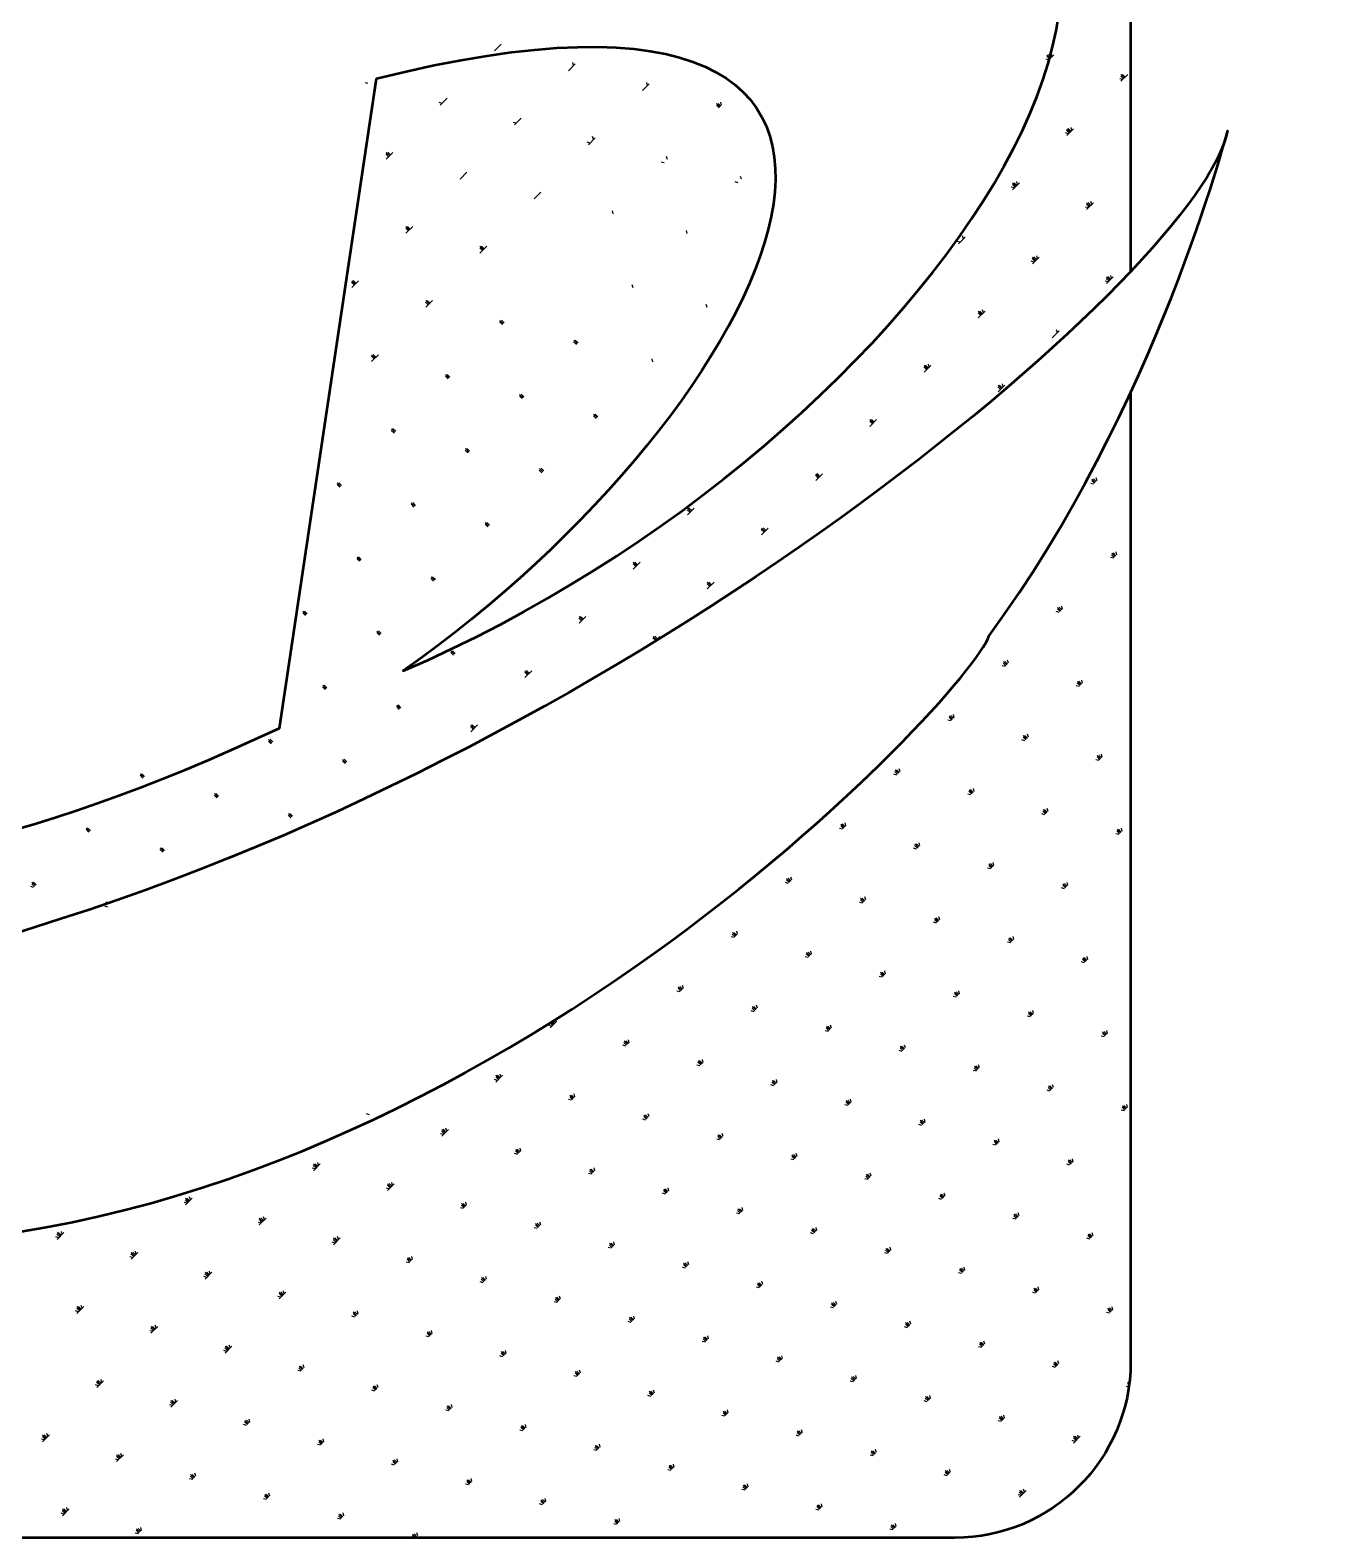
# Model space of a CAD drawing. Extents: x 54907 to 703237, y -798661 to -546661.
# Drawn here: x 483632 to 485242, y -614597 to -612738 of the extents above; entities that cross this region are included whole.
import ezdxf

# ---------------------------------------------------------------- set-up
doc = ezdxf.new("R2010")
doc.units = 0
doc.header["$LTSCALE"] = 1000
doc.header["$MEASUREMENT"] = 0
doc.layers.add('PUB_TITLE', color=4, linetype='Continuous')

msp = doc.modelspace()

# ---------------------------------------------------------------- linework, layer by layer
at = {"layer": 'PUB_TITLE', "color": 4}
for p, q in [((484204.3, -612763.8), (484212.7, -612755.5)), ((484295.6, -612788.3), (484304, -612779.9)), ((484301.9, -612782), (484300.9, -612778.4)), ((484887.7, -612774.8), (484884.1, -612773.9)), ((484888.8, -612773.8), (484885.4, -612770.5)), ((484889.8, -612772.8), (484885.6, -612768.6)), ((484890.9, -612771.7), (484887.5, -612768.4)), ((484888.7, -612773.9), (484894, -612768.6)), ((484891.9, -612770.7), (484890.9, -612767)), ((484048.3, -612804.1), (484044.7, -612803.1)), ((484393.1, -612806.5), (484392.2, -612802.8)), ((484979, -612799.3), (484975.4, -612798.3)), ((484980.1, -612798.3), (484976.7, -612794.9)), ((484981.1, -612797.2), (484976.9, -612793)), ((484976.9, -612801.4), (484985.3, -612793)), ((484982.1, -612796.2), (484978.8, -612792.8)), ((484386.9, -612812.7), (484395.2, -612804.4)), ((484139.6, -612828.6), (484135.9, -612827.6)), ((484137.5, -612830.6), (484145.9, -612822.3)), ((484481.3, -612834.1), (484478, -612830.7)), ((484482.3, -612833), (484478.2, -612828.8)), ((484483.4, -612832), (484480, -612828.6)), ((484484.4, -612830.9), (484483.4, -612827.3)), ((484230.9, -612853), (484227.2, -612852)), ((484228.8, -612855.1), (484237.1, -612846.7)), ((484916.4, -612861.9), (484915.4, -612858.3)), ((484322.1, -612877.5), (484318.5, -612876.5)), ((484320.1, -612879.6), (484328.4, -612871.2)), ((484326.3, -612873.3), (484325.3, -612869.6)), ((484912.2, -612866.1), (484908.5, -612865.1)), ((484913.2, -612865.1), (484909.9, -612861.7)), ((484914.3, -612864), (484910.1, -612859.9)), ((484910.1, -612868.2), (484918.5, -612859.9)), ((484915.3, -612863), (484912, -612859.6)), ((484073.8, -612894.3), (484070.5, -612891)), ((484074.9, -612893.3), (484070.7, -612889.1)), ((484070.7, -612897.5), (484079, -612889.1)), ((484075.9, -612892.2), (484072.6, -612888.9)), ((484417.6, -612897.8), (484416.6, -612894.1)), ((484162, -612921.9), (484170.3, -612913.6)), ((484413.4, -612901.9), (484409.8, -612901)), ((484504.7, -612926.4), (484501.1, -612925.4)), ((484508.9, -612922.2), (484507.9, -612918.6)), ((484845.4, -612932.9), (484841.7, -612932)), ((484846.4, -612931.9), (484843.1, -612928.6)), ((484847.5, -612930.9), (484843.3, -612926.7)), ((484843.3, -612935), (484851.6, -612926.7)), ((484848.5, -612929.8), (484845.2, -612926.5)), ((484849.5, -612928.8), (484848.6, -612925.1)), ((484253.2, -612946.4), (484261.6, -612938)), ((484938.7, -612955.3), (484934.6, -612951.1)), ((484934.6, -612959.5), (484942.9, -612951.1)), ((484939.8, -612954.3), (484936.4, -612950.9)), ((484940.8, -612953.2), (484939.8, -612949.6)), ((484350.8, -612964.6), (484349.8, -612960.9)), ((484936.7, -612957.4), (484933, -612956.4)), ((484937.7, -612956.4), (484934.4, -612953)), ((484098.3, -612985.6), (484094.9, -612982.3)), ((484099.3, -612984.6), (484095.1, -612980.4)), ((484095.1, -612988.7), (484103.5, -612980.4)), ((484100.4, -612983.5), (484097, -612980.2)), ((484442.1, -612989), (484441.1, -612985.4)), ((484189.6, -613010.1), (484186.2, -613006.7)), ((484190.6, -613009), (484186.4, -613004.8)), ((484186.4, -613013.2), (484194.8, -613004.8)), ((484191.6, -613008), (484188.3, -613004.6)), ((484778.5, -612999.8), (484774.9, -612998.8)), ((484776.5, -613001.9), (484784.8, -612993.5)), ((484782.7, -612995.6), (484781.7, -612991.9)), ((484869.8, -613024.2), (484866.2, -613023.2)), ((484870.9, -613023.2), (484867.5, -613019.8)), ((484871.9, -613022.1), (484867.7, -613018)), ((484867.7, -613026.3), (484876.1, -613018)), ((484873, -613021.1), (484869.6, -613017.7)), ((484874, -613020), (484873, -613016.4)), ((484962.2, -613047.6), (484958.8, -613044.3)), ((484963.2, -613046.6), (484959, -613042.4)), ((484959, -613050.8), (484967.4, -613042.4)), ((484964.2, -613045.5), (484960.9, -613042.2)), ((484965.3, -613044.5), (484964.3, -613040.9)), ((484031.4, -613052.4), (484028.1, -613049.1)), ((484032.5, -613051.4), (484028.3, -613047.2)), ((484028.3, -613055.6), (484036.7, -613047.2)), ((484033.5, -613050.3), (484030.2, -613047)), ((484375.2, -613055.9), (484374.3, -613052.2)), ((484961.1, -613048.7), (484957.5, -613047.7)), ((484122.7, -613076.9), (484119.4, -613073.6)), ((484123.8, -613075.8), (484119.6, -613071.7)), ((484119.6, -613080), (484127.9, -613071.7)), ((484124.8, -613074.8), (484121.5, -613071.5)), ((484466.5, -613080.3), (484465.5, -613076.7)), ((484214, -613101.3), (484210.7, -613098)), ((484215.1, -613100.3), (484210.9, -613096.1)), ((484216.1, -613099.3), (484212.8, -613095.9)), ((484804.1, -613090), (484800.7, -613086.7)), ((484805.1, -613089), (484800.9, -613084.8)), ((484800.9, -613093.1), (484809.3, -613084.8)), ((484806.1, -613087.9), (484802.8, -613084.6)), ((484807.2, -613086.9), (484806.2, -613083.2)), ((484892.2, -613117.6), (484900.6, -613109.2)), ((484898.5, -613111.3), (484897.5, -613107.7)), ((484305.3, -613125.8), (484301.9, -613122.5)), ((484306.3, -613124.8), (484302.2, -613120.6)), ((484307.4, -613123.7), (484304, -613120.4)), ((484055.9, -613143.7), (484052.6, -613140.4)), ((484057, -613142.7), (484052.8, -613138.5)), ((484052.8, -613146.8), (484061.1, -613138.5)), ((484058, -613141.6), (484054.7, -613138.3)), ((484399.7, -613147.1), (484398.7, -613143.5)), ((484737.2, -613156.8), (484733.9, -613153.5)), ((484738.3, -613155.8), (484734.1, -613151.6)), ((484734.1, -613160), (484742.5, -613151.6)), ((484739.3, -613154.7), (484736, -613151.4)), ((484740.4, -613153.7), (484739.4, -613150)), ((484147.2, -613168.2), (484143.8, -613164.8)), ((484148.2, -613167.1), (484144.1, -613163)), ((484149.3, -613166.1), (484145.9, -613162.7)), ((484831.6, -613178.1), (484830.7, -613174.5)), ((484238.5, -613192.6), (484235.1, -613189.3)), ((484239.5, -613191.6), (484235.3, -613187.4)), ((484240.6, -613190.5), (484237.2, -613187.2)), ((484828.5, -613181.3), (484825.2, -613177.9)), ((484829.6, -613180.2), (484825.4, -613176.1)), ((484825.4, -613184.4), (484833.7, -613176.1)), ((484830.6, -613179.2), (484827.3, -613175.8)), ((484330.8, -613216), (484326.6, -613211.9)), ((484331.8, -613215), (484328.5, -613211.7)), ((484081.4, -613233.9), (484077.2, -613229.8)), ((484082.5, -613232.9), (484079.1, -613229.6)), ((484329.7, -613217.1), (484326.4, -613213.7)), ((484670.4, -613223.6), (484667.1, -613220.3)), ((484671.5, -613222.6), (484667.3, -613218.4)), ((484667.3, -613226.8), (484675.6, -613218.4)), ((484672.5, -613221.6), (484669.2, -613218.2)), ((484080.4, -613235), (484077, -613231.7)), ((484171.6, -613259.5), (484168.3, -613256.1)), ((484172.7, -613258.4), (484168.5, -613254.2)), ((484173.7, -613257.4), (484170.4, -613254)), ((484262.9, -613283.9), (484259.6, -613280.6)), ((484264, -613282.9), (484259.8, -613278.7)), ((484265, -613281.8), (484261.7, -613278.5)), ((484604.6, -613289.4), (484600.5, -613285.2)), ((484600.5, -613293.6), (484608.8, -613285.2)), ((484605.7, -613288.4), (484602.3, -613285)), ((484013.5, -613301.8), (484010.2, -613298.5)), ((484014.6, -613300.8), (484010.4, -613296.6)), ((484015.6, -613299.7), (484012.3, -613296.4)), ((484603.6, -613290.5), (484600.2, -613287.1)), ((484943.2, -613298.1), (484939.6, -613297.1)), ((484944.2, -613297), (484940.9, -613293.7)), ((484945.3, -613296), (484941.1, -613291.8)), ((484946.3, -613294.9), (484943, -613291.6)), ((484947.4, -613293.9), (484946.4, -613290.2)), ((484104.8, -613326.3), (484101.5, -613322.9)), ((484105.9, -613325.2), (484101.7, -613321.1)), ((484106.9, -613324.2), (484103.6, -613320.8)), ((484445.5, -613332.8), (484442.1, -613329.5)), ((484446.5, -613331.8), (484442.4, -613327.6)), ((484442.4, -613336), (484450.7, -613327.6)), ((484447.6, -613330.7), (484444.2, -613327.4)), ((484196.1, -613350.7), (484192.8, -613347.4)), ((484197.1, -613349.7), (484193, -613345.5)), ((484198.2, -613348.6), (484194.9, -613345.3)), ((484536.8, -613357.3), (484533.4, -613353.9)), ((484537.8, -613356.2), (484533.6, -613352.1)), ((484533.6, -613360.4), (484542, -613352.1)), ((484538.9, -613355.2), (484535.5, -613351.9)), ((484038, -613393.1), (484034.7, -613389.8)), ((484039, -613392.1), (484034.9, -613387.9)), ((484040.1, -613391), (484036.7, -613387.7)), ((484378.7, -613399.6), (484375.3, -613396.3)), ((484379.7, -613398.6), (484375.5, -613394.4)), ((484375.5, -613402.8), (484383.9, -613394.4)), ((484380.8, -613397.6), (484377.4, -613394.2)), ((484967.7, -613389.3), (484964, -613388.4)), ((484968.7, -613388.3), (484965.4, -613385)), ((484969.8, -613387.3), (484965.6, -613383.1)), ((484970.8, -613386.2), (484967.5, -613382.9)), ((484971.8, -613385.2), (484970.9, -613381.5)), ((484129.3, -613417.6), (484125.9, -613414.2)), ((484130.3, -613416.5), (484126.2, -613412.3)), ((484131.4, -613415.5), (484128, -613412.1)), ((484469.9, -613424.1), (484466.6, -613420.8)), ((484471, -613423.1), (484466.8, -613418.9)), ((484466.8, -613427.2), (484475.2, -613418.9)), ((484472, -613422), (484468.7, -613418.7)), ((484901.9, -613455.1), (484898.5, -613451.8)), ((484902.9, -613454.1), (484898.8, -613449.9)), ((484904, -613453), (484900.6, -613449.7)), ((484905, -613452), (484904, -613448.3)), ((483971.2, -613459.9), (483967.8, -613456.6)), ((483972.2, -613458.9), (483968, -613454.7)), ((483973.3, -613457.8), (483969.9, -613454.5)), ((484311.8, -613466.5), (484308.5, -613463.1)), ((484312.9, -613465.4), (484308.7, -613461.2)), ((484308.7, -613469.6), (484317.1, -613461.2)), ((484313.9, -613464.4), (484310.6, -613461)), ((484900.8, -613456.2), (484897.2, -613455.2)), ((484062.5, -613484.4), (484059.1, -613481)), ((484063.5, -613483.3), (484059.3, -613479.2)), ((484064.5, -613482.3), (484061.2, -613478.9)), ((484403.1, -613490.9), (484399.8, -613487.6)), ((484404.2, -613489.9), (484400, -613485.7)), ((484400, -613494.1), (484408.3, -613485.7)), ((484405.2, -613488.8), (484401.9, -613485.5)), ((484988.8, -613479.7), (484988.5, -613479.6)), ((484153.7, -613508.8), (484150.4, -613505.5)), ((484154.8, -613507.8), (484150.6, -613503.6)), ((484155.8, -613506.7), (484152.5, -613503.4)), ((484246.1, -613532.2), (484241.9, -613528.1)), ((484241.9, -613536.4), (484250.2, -613528.1)), ((484247.1, -613531.2), (484243.8, -613527.9)), ((484834, -613523), (484830.4, -613522)), ((484835.1, -613521.9), (484831.7, -613518.6)), ((484836.1, -613520.9), (484831.9, -613516.7)), ((484837.2, -613519.9), (484833.8, -613516.5)), ((484838.2, -613518.8), (484837.2, -613515.2)), ((483996.7, -613550.2), (483992.5, -613546)), ((483997.7, -613549.1), (483994.4, -613545.8)), ((484245, -613533.3), (484241.7, -613530)), ((484925.3, -613547.4), (484921.6, -613546.5)), ((484926.3, -613546.4), (484923, -613543.1)), ((484927.4, -613545.4), (484923.2, -613541.2)), ((484928.4, -613544.3), (484925.1, -613541)), ((484929.5, -613543.3), (484928.5, -613539.6)), ((483995.6, -613551.2), (483992.3, -613547.9)), ((484086.9, -613575.7), (484083.6, -613572.3)), ((484088, -613574.6), (484083.8, -613570.4)), ((484089, -613573.6), (484085.7, -613570.2)), ((484769.3, -613587.7), (484765.1, -613583.5)), ((484770.3, -613586.7), (484767, -613583.3)), ((484771.4, -613585.6), (484770.4, -613582)), ((484178.2, -613600.1), (484174.9, -613596.8)), ((484179.2, -613599.1), (484175.1, -613594.9)), ((484175.1, -613603.2), (484183.4, -613594.9)), ((484180.3, -613598), (484176.9, -613594.7)), ((484767.2, -613589.8), (484763.5, -613588.8)), ((484768.2, -613588.8), (484764.9, -613585.4)), ((483928.8, -613618), (483925.5, -613614.7)), ((483929.9, -613617), (483925.7, -613612.8)), ((483930.9, -613615.9), (483927.6, -613612.6)), ((484858.5, -613614.3), (484854.8, -613613.3)), ((484859.5, -613613.2), (484856.2, -613609.9)), ((484860.6, -613612.2), (484856.4, -613608)), ((484861.6, -613611.1), (484858.3, -613607.8)), ((484862.7, -613610.1), (484861.7, -613606.4)), ((484020.1, -613642.5), (484016.8, -613639.1)), ((484021.1, -613641.4), (484017, -613637.3)), ((484022.2, -613640.4), (484018.8, -613637)), ((484949.8, -613638.7), (484946.1, -613637.7)), ((484950.8, -613637.7), (484947.5, -613634.3)), ((484951.8, -613636.6), (484947.7, -613632.5)), ((484952.9, -613635.6), (484949.5, -613632.2)), ((484953.9, -613634.5), (484953, -613630.9)), ((483770.7, -613660.4), (483767.4, -613657)), ((483771.8, -613659.3), (483767.6, -613655.2)), ((483772.8, -613658.3), (483769.5, -613655)), ((484700.4, -613656.6), (484696.7, -613655.6)), ((484701.4, -613655.6), (484698.1, -613652.2)), ((484702.5, -613654.5), (484698.3, -613650.4)), ((484703.5, -613653.5), (484700.2, -613650.2)), ((484704.6, -613652.5), (484703.6, -613648.8)), ((484792.7, -613680), (484789.4, -613676.7)), ((484793.7, -613679), (484789.6, -613674.8)), ((484794.8, -613678), (484791.4, -613674.6)), ((484795.8, -613676.9), (484794.9, -613673.3)), ((483862, -613684.8), (483858.7, -613681.5)), ((483863, -613683.8), (483858.9, -613679.6)), ((483864.1, -613682.8), (483860.7, -613679.4)), ((484791.7, -613681.1), (484788, -613680.1)), ((483953.3, -613709.3), (483949.9, -613706)), ((483954.3, -613708.3), (483950.1, -613704.1)), ((483955.4, -613707.2), (483952, -613703.9)), ((484882.9, -613705.5), (484879.3, -613704.6)), ((484884, -613704.5), (484880.6, -613701.2)), ((484885, -613703.5), (484880.8, -613699.3)), ((484886.1, -613702.4), (484882.7, -613699.1)), ((484887.1, -613701.4), (484886.1, -613697.7)), ((483703.9, -613727.2), (483700.6, -613723.9)), ((483704.9, -613726.2), (483700.8, -613722)), ((483706, -613725.1), (483702.6, -613721.8)), ((484633.6, -613723.4), (484629.9, -613722.5)), ((484634.6, -613722.4), (484631.3, -613719.1)), ((484635.6, -613721.4), (484631.5, -613717.2)), ((484636.7, -613720.3), (484633.3, -613717)), ((484637.7, -613719.3), (484636.8, -613715.6)), ((484974.2, -613730), (484970.6, -613729)), ((484975.3, -613729), (484971.9, -613725.6)), ((484976.3, -613727.9), (484972.1, -613723.7)), ((484977.3, -613726.9), (484974, -613723.5)), ((484978.4, -613725.8), (484977.4, -613722.2)), ((483795.2, -613751.7), (483791.8, -613748.3)), ((483796.2, -613750.6), (483792, -613746.4)), ((483797.3, -613749.6), (483793.9, -613746.2)), ((484724.8, -613747.9), (484721.2, -613746.9)), ((484725.9, -613746.9), (484722.5, -613743.5)), ((484726.9, -613745.8), (484722.7, -613741.6)), ((484728, -613744.8), (484724.6, -613741.4)), ((484729, -613743.7), (484728, -613740.1)), ((484817.2, -613771.3), (484813.8, -613768)), ((484818.2, -613770.3), (484814, -613766.1)), ((484819.2, -613769.2), (484815.9, -613765.9)), ((484820.3, -613768.2), (484819.3, -613764.5)), ((483639.2, -613791.9), (483635.8, -613788.6)), ((484567.8, -613789.2), (484564.4, -613785.9)), ((484568.8, -613788.2), (484564.6, -613784)), ((484569.9, -613787.1), (484566.5, -613783.8)), ((484570.9, -613786.1), (484569.9, -613782.4)), ((484816.1, -613772.4), (484812.5, -613771.4)), ((483636, -613795.1), (483632.4, -613794.1)), ((483637.1, -613794), (483633.7, -613790.7)), ((483638.1, -613793), (483633.9, -613788.8)), ((484566.7, -613790.3), (484563.1, -613789.3)), ((484662.2, -613810.6), (484661.2, -613806.9)), ((484907.4, -613796.8), (484903.7, -613795.8)), ((484908.4, -613795.8), (484905.1, -613792.4)), ((484909.5, -613794.7), (484905.3, -613790.6)), ((484910.5, -613793.7), (484907.2, -613790.4)), ((484911.6, -613792.6), (484910.6, -613789)), ((483727.3, -613819.5), (483723.7, -613818.5)), ((483725.5, -613815.6), (483725, -613815.1)), ((483727, -613815.1), (483725.2, -613813.3)), ((483728.6, -613814.5), (483727.1, -613813.1)), ((484658, -613814.7), (484654.4, -613813.8)), ((484659.1, -613813.7), (484655.7, -613810.3)), ((484660.1, -613812.6), (484655.9, -613808.5)), ((484661.1, -613811.6), (484657.8, -613808.3)), ((484749.3, -613839.2), (484745.6, -613838.2)), ((484750.3, -613838.1), (484747, -613834.8)), ((484751.4, -613837.1), (484747.2, -613832.9)), ((484752.4, -613836.1), (484749.1, -613832.7)), ((484753.5, -613835), (484752.5, -613831.4)), ((484499.9, -613857.1), (484496.3, -613856.1)), ((484501, -613856), (484497.6, -613852.7)), ((484502, -613855), (484497.8, -613850.8)), ((484503, -613854), (484499.7, -613850.6)), ((484504.1, -613852.9), (484503.1, -613849.3)), ((484840.6, -613863.6), (484836.9, -613862.7)), ((484841.6, -613862.6), (484838.3, -613859.3)), ((484842.7, -613861.6), (484838.5, -613857.4)), ((484843.7, -613860.5), (484840.4, -613857.2)), ((484844.7, -613859.5), (484843.8, -613855.8)), ((484591.2, -613881.6), (484587.5, -613880.6)), ((484592.2, -613880.5), (484588.9, -613877.2)), ((484593.3, -613879.5), (484589.1, -613875.3)), ((484594.3, -613878.4), (484591, -613875.1)), ((484595.4, -613877.4), (484594.4, -613873.7)), ((484935, -613885), (484931.6, -613881.6)), ((484936, -613883.9), (484935.1, -613880.3)), ((484684.6, -613903.9), (484680.4, -613899.7)), ((484685.6, -613902.9), (484682.3, -613899.5)), ((484686.6, -613901.8), (484685.7, -613898.2)), ((484931.9, -613888.1), (484928.2, -613887.1)), ((484932.9, -613887.1), (484929.6, -613883.7)), ((484933.9, -613886), (484929.8, -613881.8)), ((484435.2, -613921.8), (484431, -613917.6)), ((484436.2, -613920.8), (484432.9, -613917.4)), ((484437.3, -613919.7), (484436.3, -613916.1)), ((484682.5, -613906), (484678.8, -613905)), ((484683.5, -613905), (484680.2, -613901.6)), ((484433.1, -613923.9), (484429.4, -613922.9)), ((484434.1, -613922.9), (484430.8, -613919.5)), ((484773.8, -613930.5), (484770.1, -613929.5)), ((484774.8, -613929.4), (484771.5, -613926.1)), ((484775.8, -613928.4), (484771.7, -613924.2)), ((484776.9, -613927.3), (484773.5, -613924)), ((484777.9, -613926.3), (484776.9, -613922.6)), ((484524.4, -613948.4), (484520.7, -613947.4)), ((484525.4, -613947.3), (484522.1, -613944)), ((484526.5, -613946.3), (484522.3, -613942.1)), ((484527.5, -613945.2), (484524.2, -613941.9)), ((484528.5, -613944.2), (484527.6, -613940.5)), ((484865, -613954.9), (484861.4, -613953.9)), ((484866.1, -613953.9), (484862.7, -613950.5)), ((484867.1, -613952.8), (484862.9, -613948.7)), ((484868.2, -613951.8), (484864.8, -613948.5)), ((484869.2, -613950.7), (484868.2, -613947.1)), ((484275, -613966.3), (484271.3, -613965.3)), ((484272.9, -613968.4), (484281.3, -613960)), ((484276, -613965.2), (484273, -613962.2)), ((484277.1, -613964.2), (484274.3, -613961.4)), ((484278.1, -613963.1), (484275.6, -613960.6)), ((484279.2, -613962.1), (484278.3, -613958.9)), ((484615.7, -613972.8), (484612, -613971.9)), ((484616.7, -613971.8), (484613.4, -613968.4)), ((484617.7, -613970.7), (484613.6, -613966.6)), ((484618.8, -613969.7), (484615.4, -613966.4)), ((484619.8, -613968.7), (484618.8, -613965)), ((484958.4, -613977.3), (484954.2, -613973.1)), ((484959.4, -613976.3), (484956.1, -613972.9)), ((484960.5, -613975.2), (484959.5, -613971.6)), ((484366.3, -613990.7), (484362.6, -613989.8)), ((484367.3, -613989.7), (484364, -613986.4)), ((484368.4, -613988.6), (484364.2, -613984.5)), ((484369.4, -613987.6), (484366.1, -613984.3)), ((484370.4, -613986.6), (484369.5, -613982.9)), ((484708, -613996.2), (484704.6, -613992.9)), ((484709, -613995.2), (484704.8, -613991)), ((484710.1, -613994.2), (484706.7, -613990.8)), ((484711.1, -613993.1), (484710.1, -613989.5)), ((484956.3, -613979.4), (484952.7, -613978.4)), ((484957.4, -613978.3), (484954, -613975)), ((484458.6, -614014.1), (484455.3, -614010.8)), ((484459.6, -614013.1), (484455.5, -614008.9)), ((484460.7, -614012.1), (484457.3, -614008.7)), ((484461.7, -614011), (484460.7, -614007.4)), ((484706.9, -613997.3), (484703.3, -613996.3)), ((484209.2, -614032.1), (484205.9, -614028.7)), ((484210.3, -614031), (484206.1, -614026.8)), ((484206.1, -614035.2), (484214.4, -614026.8)), ((484211.3, -614030), (484208, -614026.6)), ((484212.3, -614028.9), (484211.4, -614025.3)), ((484457.5, -614015.2), (484453.9, -614014.2)), ((484798.2, -614021.7), (484794.6, -614020.8)), ((484799.3, -614020.7), (484795.9, -614017.4)), ((484800.3, -614019.7), (484796.1, -614015.5)), ((484801.3, -614018.6), (484798, -614015.3)), ((484802.4, -614017.6), (484801.4, -614013.9)), ((484208.2, -614033.1), (484204.5, -614032.1)), ((484548.8, -614039.7), (484545.2, -614038.7)), ((484549.9, -614038.6), (484546.5, -614035.3)), ((484550.9, -614037.6), (484546.7, -614033.4)), ((484552, -614036.5), (484548.6, -614033.2)), ((484553, -614035.5), (484552, -614031.8)), ((484889.5, -614046.2), (484885.8, -614045.2)), ((484890.5, -614045.2), (484887.2, -614041.8)), ((484891.6, -614044.1), (484887.4, -614039.9)), ((484892.6, -614043.1), (484889.3, -614039.7)), ((484893.7, -614042), (484892.7, -614038.4)), ((484299.4, -614057.6), (484295.8, -614056.6)), ((484300.5, -614056.5), (484297.2, -614053.2)), ((484301.5, -614055.5), (484297.4, -614051.3)), ((484302.6, -614054.4), (484299.2, -614051.1)), ((484303.6, -614053.4), (484302.6, -614049.7)), ((484640.1, -614064.1), (484636.5, -614063.1)), ((484641.2, -614063.1), (484637.8, -614059.7)), ((484642.2, -614062), (484638, -614057.8)), ((484643.2, -614061), (484639.9, -614057.6)), ((484644.3, -614059.9), (484643.3, -614056.3)), ((484981.8, -614069.6), (484978.5, -614066.3)), ((484982.9, -614068.6), (484978.7, -614064.4)), ((484983.9, -614067.5), (484980.6, -614064.2)), ((484984.9, -614066.5), (484984, -614062.8)), ((484050.1, -614075.5), (484046.4, -614074.5)), ((484390.7, -614082), (484387.1, -614081)), ((484391.8, -614081), (484388.4, -614077.6)), ((484392.8, -614079.9), (484388.6, -614075.8)), ((484393.9, -614078.9), (484390.5, -614075.5)), ((484394.9, -614077.8), (484393.9, -614074.2)), ((484732.4, -614087.5), (484729.1, -614084.2)), ((484733.5, -614086.5), (484729.3, -614082.3)), ((484734.5, -614085.4), (484731.2, -614082.1)), ((484735.6, -614084.4), (484734.6, -614080.7)), ((484980.8, -614070.7), (484977.1, -614069.7)), ((484141.3, -614099.9), (484137.7, -614098.9)), ((484142.4, -614098.9), (484139, -614095.5)), ((484143.4, -614097.8), (484139.3, -614093.7)), ((484139.3, -614102), (484147.6, -614093.7)), ((484144.5, -614096.8), (484141.1, -614093.4)), ((484145.5, -614095.7), (484144.5, -614092.1)), ((484483.1, -614105.4), (484479.7, -614102.1)), ((484484.1, -614104.4), (484479.9, -614100.2)), ((484485.1, -614103.3), (484481.8, -614100)), ((484486.2, -614102.3), (484485.2, -614098.6)), ((484731.4, -614088.6), (484727.7, -614087.6)), ((484233.7, -614123.3), (484230.3, -614120)), ((484234.7, -614122.3), (484230.5, -614118.1)), ((484235.8, -614121.2), (484232.4, -614117.9)), ((484236.8, -614120.2), (484235.8, -614116.6)), ((484482, -614106.5), (484478.4, -614105.5)), ((484577.5, -614126.8), (484576.5, -614123.1)), ((484822.7, -614113), (484819, -614112)), ((484823.7, -614112), (484820.4, -614108.6)), ((484824.8, -614110.9), (484820.6, -614106.8)), ((484825.8, -614109.9), (484822.5, -614106.6)), ((484826.8, -614108.9), (484825.9, -614105.2)), ((483983.2, -614142.3), (483979.6, -614141.3)), ((483984.3, -614141.2), (483980.9, -614137.9)), ((483985.3, -614140.2), (483981.2, -614136)), ((483981.2, -614144.4), (483989.5, -614136)), ((483986.4, -614139.2), (483983, -614135.8)), ((483987.4, -614138.1), (483986.4, -614134.5)), ((484232.6, -614124.4), (484229, -614123.4)), ((484328.1, -614144.7), (484327.1, -614141)), ((484573.3, -614130.9), (484569.6, -614130)), ((484574.3, -614129.9), (484571, -614126.5)), ((484575.4, -614128.8), (484571.2, -614124.7)), ((484576.4, -614127.8), (484573.1, -614124.5)), ((484913.9, -614137.5), (484910.3, -614136.5)), ((484915, -614136.4), (484911.7, -614133.1)), ((484916, -614135.4), (484911.9, -614131.2)), ((484917.1, -614134.4), (484913.7, -614131)), ((484918.1, -614133.3), (484917.1, -614129.7)), ((484076.6, -614164.7), (484072.4, -614160.5)), ((484072.4, -614168.8), (484080.8, -614160.5)), ((484077.7, -614163.6), (484074.3, -614160.3)), ((484078.7, -614162.6), (484077.7, -614158.9)), ((484323.9, -614148.8), (484320.3, -614147.9)), ((484324.9, -614147.8), (484321.6, -614144.5)), ((484326, -614146.7), (484321.8, -614142.6)), ((484327, -614145.7), (484323.7, -614142.4)), ((484664.6, -614155.4), (484660.9, -614154.4)), ((484665.6, -614154.3), (484662.3, -614151)), ((484666.7, -614153.3), (484662.5, -614149.1)), ((484667.7, -614152.3), (484664.4, -614148.9)), ((484668.7, -614151.2), (484667.8, -614147.6)), ((483827.2, -614182.6), (483823.1, -614178.4)), ((483823.1, -614186.7), (483831.4, -614178.4)), ((483828.3, -614181.5), (483824.9, -614178.2)), ((483829.3, -614180.5), (483828.3, -614176.8)), ((484074.5, -614166.7), (484070.9, -614165.8)), ((484075.6, -614165.7), (484072.2, -614162.4)), ((484415.2, -614173.3), (484411.5, -614172.3)), ((484416.2, -614172.3), (484412.9, -614168.9)), ((484417.3, -614171.2), (484413.1, -614167)), ((484418.3, -614170.2), (484415, -614166.8)), ((484419.4, -614169.1), (484418.4, -614165.5)), ((484755.8, -614179.8), (484752.2, -614178.9)), ((484756.9, -614178.8), (484753.6, -614175.5)), ((484757.9, -614177.8), (484753.8, -614173.6)), ((484759, -614176.7), (484755.6, -614173.4)), ((484760, -614175.7), (484759, -614172)), ((483825.1, -614184.6), (483821.5, -614183.7)), ((483826.2, -614183.6), (483822.8, -614180.3)), ((484165.8, -614191.2), (484162.2, -614190.2)), ((484166.8, -614190.2), (484163.5, -614186.8)), ((484167.9, -614189.1), (484163.7, -614184.9)), ((484168.9, -614188.1), (484165.6, -614184.7)), ((484170, -614187), (484169, -614183.4)), ((484506.5, -614197.8), (484502.8, -614196.8)), ((484507.5, -614196.7), (484504.2, -614193.4)), ((484508.6, -614195.7), (484504.4, -614191.5)), ((484509.6, -614194.6), (484506.3, -614191.3)), ((484510.6, -614193.6), (484509.7, -614189.9)), ((484851.3, -614200.1), (484850.3, -614196.5)), ((483916.4, -614209.1), (483912.8, -614208.1)), ((483917.5, -614208.1), (483914.1, -614204.7)), ((483918.5, -614207), (483914.3, -614202.8)), ((483914.3, -614211.2), (483922.7, -614202.8)), ((483919.6, -614206), (483916.2, -614202.6)), ((483920.6, -614204.9), (483919.6, -614201.3)), ((484257.1, -614215.7), (484253.4, -614214.7)), ((484258.1, -614214.6), (484254.8, -614211.3)), ((484259.2, -614213.6), (484255, -614209.4)), ((484260.2, -614212.5), (484256.9, -614209.2)), ((484261.3, -614211.5), (484260.3, -614207.8)), ((484599.8, -614220.1), (484595.7, -614215.9)), ((484600.9, -614219.1), (484597.5, -614215.7)), ((484601.9, -614218), (484600.9, -614214.4)), ((484847.1, -614204.3), (484843.5, -614203.3)), ((484848.2, -614203.3), (484844.8, -614199.9)), ((484849.2, -614202.2), (484845, -614198)), ((484850.3, -614201.2), (484846.9, -614197.8)), ((483667, -614227), (483663.4, -614226)), ((483668.1, -614226), (483664.7, -614222.6)), ((483669.1, -614224.9), (483665, -614220.7)), ((483665, -614229.1), (483673.3, -614220.7)), ((483670.2, -614223.9), (483666.8, -614220.5)), ((483671.2, -614222.8), (483670.2, -614219.2)), ((484007.7, -614233.6), (484004.1, -614232.6)), ((484008.7, -614232.5), (484005.4, -614229.2)), ((484009.8, -614231.5), (484005.6, -614227.3)), ((484005.6, -614235.7), (484014, -614227.3)), ((484010.8, -614230.4), (484007.5, -614227.1)), ((484011.9, -614229.4), (484010.9, -614225.7)), ((484350.5, -614238), (484346.3, -614233.9)), ((484351.5, -614237), (484348.2, -614233.6)), ((484352.5, -614235.9), (484351.6, -614232.3)), ((484597.7, -614222.2), (484594.1, -614221.2)), ((484598.8, -614221.2), (484595.4, -614217.8)), ((484938.4, -614228.8), (484934.8, -614227.8)), ((484939.5, -614227.7), (484936.1, -614224.4)), ((484940.5, -614226.7), (484936.3, -614222.5)), ((484941.5, -614225.6), (484938.2, -614222.3)), ((484942.6, -614224.6), (484941.6, -614220.9)), ((483758.3, -614251.5), (483754.7, -614250.5)), ((483759.4, -614250.4), (483756, -614247.1)), ((483760.4, -614249.4), (483756.2, -614245.2)), ((483756.2, -614253.6), (483764.6, -614245.2)), ((483761.5, -614248.3), (483758.1, -614245)), ((483762.5, -614247.3), (483761.5, -614243.6)), ((484101.1, -614255.9), (484096.9, -614251.8)), ((484102.1, -614254.9), (484098.8, -614251.5)), ((484103.2, -614253.8), (484102.2, -614250.2)), ((484348.4, -614240.1), (484344.7, -614239.1)), ((484349.4, -614239.1), (484346.1, -614235.7)), ((484689, -614246.7), (484685.4, -614245.7)), ((484690.1, -614245.6), (484686.7, -614242.3)), ((484691.1, -614244.6), (484686.9, -614240.4)), ((484692.2, -614243.5), (484688.8, -614240.2)), ((484693.2, -614242.5), (484692.2, -614238.8)), ((483850.6, -614274.9), (483847.3, -614271.5)), ((483851.7, -614273.8), (483847.5, -614269.7)), ((483847.5, -614278), (483855.9, -614269.7)), ((483852.7, -614272.8), (483849.4, -614269.5)), ((483853.8, -614271.8), (483852.8, -614268.1)), ((484099, -614258), (484095.3, -614257)), ((484100, -614257), (484096.7, -614253.6)), ((484439.6, -614264.6), (484436, -614263.6)), ((484440.7, -614263.5), (484437.3, -614260.2)), ((484441.7, -614262.5), (484437.6, -614258.3)), ((484442.8, -614261.4), (484439.4, -614258.1)), ((484443.8, -614260.4), (484442.8, -614256.7)), ((484780.3, -614271.1), (484776.7, -614270.2)), ((484781.3, -614270.1), (484778, -614266.7)), ((484782.4, -614269), (484778.2, -614264.9)), ((484783.4, -614268), (484780.1, -614264.7)), ((484784.5, -614267), (484783.5, -614263.3)), ((483849.6, -614275.9), (483845.9, -614274.9)), ((484190.3, -614282.5), (484186.6, -614281.5)), ((484191.3, -614281.4), (484188, -614278.1)), ((484192.4, -614280.4), (484188.2, -614276.2)), ((484193.4, -614279.3), (484190.1, -614276)), ((484194.4, -614278.3), (484193.5, -614274.7)), ((484530.9, -614289), (484527.3, -614288.1)), ((484532, -614288), (484528.6, -614284.6)), ((484533, -614286.9), (484528.8, -614282.8)), ((484534.1, -614285.9), (484530.7, -614282.6)), ((484535.1, -614284.9), (484534.1, -614281.2)), ((484873.7, -614293.5), (484869.5, -614289.3)), ((484874.7, -614292.5), (484871.4, -614289.1)), ((484875.8, -614291.4), (484874.8, -614287.8)), ((483940.9, -614300.4), (483937.2, -614299.4)), ((483941.9, -614299.3), (483938.6, -614296)), ((483943, -614298.3), (483938.8, -614294.1)), ((483938.8, -614302.5), (483947.1, -614294.1)), ((483944, -614297.3), (483940.7, -614293.9)), ((483945.1, -614296.2), (483944.1, -614292.6)), ((484281.5, -614306.9), (484277.9, -614306)), ((484282.6, -614305.9), (484279.2, -614302.6)), ((484283.6, -614304.9), (484279.5, -614300.7)), ((484284.7, -614303.8), (484281.3, -614300.5)), ((484285.7, -614302.8), (484284.7, -614299.1)), ((484623.2, -614312.4), (484619.9, -614309.1)), ((484624.3, -614311.4), (484620.1, -614307.2)), ((484625.3, -614310.4), (484622, -614307)), ((484626.4, -614309.3), (484625.4, -614305.7)), ((484871.6, -614295.6), (484867.9, -614294.6)), ((484872.6, -614294.5), (484869.3, -614291.2)), ((483691.5, -614318.3), (483687.8, -614317.3)), ((483692.5, -614317.2), (483689.2, -614313.9)), ((483693.6, -614316.2), (483689.4, -614312)), ((483689.4, -614320.4), (483697.8, -614312)), ((483694.6, -614315.2), (483691.3, -614311.8)), ((483695.7, -614314.1), (483694.7, -614310.5)), ((484032.2, -614324.8), (484028.5, -614323.9)), ((484033.2, -614323.8), (484029.9, -614320.5)), ((484034.2, -614322.8), (484030.1, -614318.6)), ((484035.3, -614321.7), (484032, -614318.4)), ((484036.3, -614320.7), (484035.4, -614317)), ((484373.9, -614330.4), (484370.5, -614327)), ((484374.9, -614329.3), (484370.7, -614325.1)), ((484376, -614328.3), (484372.6, -614324.9)), ((484377, -614327.2), (484376, -614323.6)), ((484622.2, -614313.5), (484618.6, -614312.5)), ((484962.9, -614320), (484959.2, -614319.1)), ((484963.9, -614319), (484960.6, -614315.7)), ((484965, -614318), (484960.8, -614313.8)), ((484966, -614316.9), (484962.7, -614313.6)), ((484967, -614315.9), (484966.1, -614312.2)), ((483782.8, -614342.7), (483779.1, -614341.8)), ((483783.8, -614341.7), (483780.5, -614338.4)), ((483784.9, -614340.7), (483780.7, -614336.5)), ((483780.7, -614344.8), (483789, -614336.5)), ((483785.9, -614339.6), (483782.6, -614336.3)), ((483787, -614338.6), (483786, -614334.9)), ((484124.5, -614348.3), (484121.1, -614344.9)), ((484125.5, -614347.2), (484121.4, -614343)), ((484126.6, -614346.2), (484123.2, -614342.8)), ((484127.6, -614345.1), (484126.6, -614341.5)), ((484372.8, -614331.4), (484369.2, -614330.4)), ((484713.5, -614338), (484709.8, -614337)), ((484714.5, -614336.9), (484711.2, -614333.6)), ((484715.6, -614335.9), (484711.4, -614331.7)), ((484716.6, -614334.8), (484713.3, -614331.5)), ((484717.7, -614333.8), (484716.7, -614330.1)), ((483875.1, -614366.2), (483871.8, -614362.8)), ((483876.1, -614365.1), (483872, -614360.9)), ((483872, -614369.3), (483880.3, -614360.9)), ((483877.2, -614364.1), (483873.9, -614360.7)), ((483878.2, -614363), (483877.3, -614359.4)), ((484123.4, -614349.3), (484119.8, -614348.3)), ((484464.1, -614355.9), (484460.5, -614354.9)), ((484465.1, -614354.8), (484461.8, -614351.5)), ((484466.2, -614353.8), (484462, -614349.6)), ((484467.2, -614352.7), (484463.9, -614349.4)), ((484468.3, -614351.7), (484467.3, -614348)), ((484804.8, -614362.4), (484801.1, -614361.4)), ((484805.8, -614361.4), (484802.5, -614358)), ((484806.9, -614360.3), (484802.7, -614356.1)), ((484807.9, -614359.3), (484804.6, -614355.9)), ((484808.9, -614358.2), (484808, -614354.6)), ((483874.1, -614367.2), (483870.4, -614366.2)), ((484214.7, -614373.8), (484211.1, -614372.8)), ((484215.8, -614372.7), (484212.4, -614369.4)), ((484216.8, -614371.7), (484212.6, -614367.5)), ((484217.9, -614370.6), (484214.5, -614367.3)), ((484218.9, -614369.6), (484217.9, -614365.9)), ((484555.4, -614380.3), (484551.7, -614379.3)), ((484556.4, -614379.3), (484553.1, -614375.9)), ((484557.5, -614378.2), (484553.3, -614374)), ((484558.5, -614377.2), (484555.2, -614373.8)), ((484559.6, -614376.1), (484558.6, -614372.5)), ((484897.1, -614385.8), (484893.7, -614382.5)), ((484898.1, -614384.8), (484894, -614380.6)), ((484899.2, -614383.7), (484895.8, -614380.4)), ((484900.2, -614382.7), (484899.2, -614379)), ((483720.1, -614405.4), (483719.2, -614401.7)), ((483965.3, -614391.7), (483961.7, -614390.7)), ((483966.4, -614390.6), (483963, -614387.3)), ((483967.4, -614389.6), (483963.3, -614385.4)), ((483968.5, -614388.5), (483965.1, -614385.2)), ((483969.5, -614387.5), (483968.5, -614383.8)), ((484306, -614398.2), (484302.3, -614397.2)), ((484307, -614397.2), (484303.7, -614393.8)), ((484308.1, -614396.1), (484303.9, -614392)), ((484309.1, -614395.1), (484305.8, -614391.7)), ((484310.2, -614394), (484309.2, -614390.4)), ((484647.7, -614403.7), (484644.4, -614400.4)), ((484648.8, -614402.7), (484644.6, -614398.5)), ((484649.8, -614401.6), (484646.5, -614398.3)), ((484650.8, -614400.6), (484649.9, -614396.9)), ((484896, -614386.9), (484892.4, -614385.9)), ((483716, -614409.6), (483712.3, -614408.6)), ((483717, -614408.5), (483713.7, -614405.2)), ((483718, -614407.5), (483713.9, -614403.3)), ((483713.9, -614411.7), (483722.2, -614403.3)), ((483719.1, -614406.4), (483715.7, -614403.1)), ((484056.6, -614416.1), (484053, -614415.1)), ((484057.7, -614415.1), (484054.3, -614411.7)), ((484058.7, -614414), (484054.5, -614409.9)), ((484059.8, -614413), (484056.4, -614409.6)), ((484060.8, -614411.9), (484059.8, -614408.3)), ((484398.3, -614421.6), (484395, -614418.3)), ((484399.4, -614420.6), (484395.2, -614416.4)), ((484400.4, -614419.5), (484397.1, -614416.2)), ((484401.5, -614418.5), (484400.5, -614414.8)), ((484646.7, -614404.8), (484643, -614403.8)), ((484986.6, -614411.1), (484983.7, -614410.3)), ((484987, -614408.9), (484985, -614406.9)), ((484987.2, -614407), (484985.2, -614405.1)), ((484985.2, -614413.4), (484986.5, -614412.2)), ((484987.4, -614405.2), (484987.1, -614404.9)), ((483807.2, -614434), (483803.6, -614433)), ((483808.3, -614433), (483804.9, -614429.6)), ((483809.3, -614431.9), (483805.1, -614427.8)), ((483805.1, -614436.1), (483813.5, -614427.8)), ((483810.4, -614430.9), (483807, -614427.6)), ((483811.4, -614429.9), (483810.4, -614426.2)), ((484148.9, -614439.5), (484145.6, -614436.2)), ((484150, -614438.5), (484145.8, -614434.3)), ((484151, -614437.4), (484147.7, -614434.1)), ((484152.1, -614436.4), (484151.1, -614432.8)), ((484397.3, -614422.7), (484393.6, -614421.7)), ((484492.7, -614443), (484491.8, -614439.3)), ((484737.9, -614429.2), (484734.3, -614428.3)), ((484739, -614428.2), (484735.6, -614424.8)), ((484740, -614427.1), (484735.9, -614423)), ((484741.1, -614426.1), (484737.7, -614422.8)), ((484742.1, -614425.1), (484741.1, -614421.4)), ((483898.5, -614458.5), (483894.9, -614457.5)), ((483899.6, -614457.4), (483896.2, -614454.1)), ((483900.6, -614456.4), (483896.4, -614452.2)), ((483901.6, -614455.4), (483898.3, -614452)), ((483902.7, -614454.3), (483901.7, -614450.7)), ((484147.9, -614440.6), (484144.2, -614439.6)), ((484243.4, -614460.9), (484242.4, -614457.2)), ((484488.6, -614447.1), (484484.9, -614446.2)), ((484489.6, -614446.1), (484486.3, -614442.8)), ((484490.6, -614445), (484486.5, -614440.9)), ((484491.7, -614444), (484488.4, -614440.7)), ((484829.2, -614453.7), (484825.6, -614452.7)), ((484830.3, -614452.6), (484826.9, -614449.3)), ((484831.3, -614451.6), (484827.1, -614447.4)), ((484832.4, -614450.6), (484829, -614447.2)), ((484833.4, -614449.5), (484832.4, -614445.9)), ((483649.1, -614476.4), (483645.5, -614475.4)), ((483650.2, -614475.3), (483646.8, -614472)), ((483651.2, -614474.3), (483647, -614470.1)), ((483647, -614478.5), (483655.4, -614470.1)), ((483652.3, -614473.3), (483648.9, -614469.9)), ((483653.3, -614472.2), (483652.3, -614468.6)), ((483992.9, -614479.8), (483989.6, -614476.5)), ((483994, -614478.8), (483993, -614475.1)), ((484239.2, -614465), (484235.5, -614464.1)), ((484240.2, -614464), (484236.9, -614460.7)), ((484241.3, -614463), (484237.1, -614458.8)), ((484242.3, -614461.9), (484239, -614458.6)), ((484579.8, -614471.6), (484576.2, -614470.6)), ((484580.9, -614470.5), (484577.5, -614467.2)), ((484581.9, -614469.5), (484577.8, -614465.3)), ((484583, -614468.5), (484579.6, -614465.1)), ((484584, -614467.4), (484583, -614463.8)), ((484921.5, -614477.1), (484918.2, -614473.8)), ((484922.6, -614476.1), (484918.4, -614471.9)), ((484918.4, -614480.2), (484926.8, -614471.9)), ((484923.6, -614475), (484920.3, -614471.7)), ((484924.7, -614474), (484923.7, -614470.3)), ((483742.5, -614498.8), (483738.3, -614494.6)), ((483738.3, -614502.9), (483746.7, -614494.6)), ((483743.5, -614497.7), (483740.2, -614494.4)), ((483744.6, -614496.7), (483743.6, -614493)), ((483989.8, -614482.9), (483986.1, -614482)), ((483990.8, -614481.9), (483987.5, -614478.6)), ((483991.9, -614480.9), (483987.7, -614476.7)), ((484330.5, -614489.5), (484326.8, -614488.5)), ((484331.5, -614488.5), (484328.2, -614485.1)), ((484332.5, -614487.4), (484328.4, -614483.2)), ((484333.6, -614486.4), (484330.3, -614483)), ((484334.6, -614485.3), (484333.7, -614481.7)), ((484671.1, -614496.1), (484667.5, -614495.1)), ((484672.2, -614495), (484668.8, -614491.7)), ((484673.2, -614494), (484669, -614489.8)), ((484674.3, -614492.9), (484670.9, -614489.6)), ((484675.3, -614491.9), (484674.3, -614488.2)), ((484920.5, -614478.1), (484916.9, -614477.2)), ((483740.4, -614500.8), (483736.8, -614499.9)), ((483741.5, -614499.8), (483738.1, -614496.5)), ((484081.1, -614507.4), (484077.4, -614506.4)), ((484082.1, -614506.4), (484078.8, -614503)), ((484083.2, -614505.3), (484079, -614501.1)), ((484084.2, -614504.3), (484080.9, -614500.9)), ((484085.3, -614503.2), (484084.3, -614499.6)), ((484421.7, -614514), (484418.1, -614513)), ((484422.8, -614512.9), (484419.4, -614509.6)), ((484423.8, -614511.9), (484419.7, -614507.7)), ((484424.9, -614510.8), (484421.5, -614507.5)), ((484425.9, -614509.8), (484424.9, -614506.1)), ((484766.6, -614516.3), (484765.6, -614512.7)), ((483831.7, -614525.3), (483828, -614524.3)), ((483832.7, -614524.3), (483829.4, -614520.9)), ((483833.8, -614523.2), (483829.6, -614519)), ((483834.8, -614522.2), (483831.5, -614518.8)), ((483835.9, -614521.1), (483834.9, -614517.5)), ((484172.4, -614531.9), (484168.7, -614530.9)), ((484173.4, -614530.8), (484170.1, -614527.5)), ((484174.4, -614529.8), (484170.3, -614525.6)), ((484175.5, -614528.7), (484172.1, -614525.4)), ((484176.5, -614527.7), (484175.6, -614524)), ((484515.1, -614536.3), (484510.9, -614532.2)), ((484516.2, -614535.3), (484512.8, -614531.9)), ((484517.2, -614534.2), (484516.2, -614530.6)), ((484762.4, -614520.5), (484758.7, -614519.5)), ((484763.4, -614519.5), (484760.1, -614516.1)), ((484764.5, -614518.4), (484760.3, -614514.2)), ((484765.5, -614517.4), (484762.2, -614514)), ((483923, -614549.8), (483919.3, -614548.8)), ((483924, -614548.7), (483920.7, -614545.4)), ((483925.1, -614547.7), (483920.9, -614543.5)), ((483926.1, -614546.6), (483922.8, -614543.3)), ((483927.2, -614545.6), (483926.2, -614541.9)), ((484265.7, -614554.2), (484261.5, -614550.1)), ((484266.8, -614553.2), (484263.4, -614549.8)), ((484267.8, -614552.1), (484266.8, -614548.5)), ((484513, -614538.4), (484509.4, -614537.4)), ((484514.1, -614537.4), (484510.7, -614534)), ((484853.7, -614545), (484850, -614544)), ((484854.7, -614543.9), (484851.4, -614540.6)), ((484855.8, -614542.9), (484851.6, -614538.7)), ((484851.6, -614547.1), (484859.9, -614538.7)), ((484856.8, -614541.8), (484853.5, -614538.5)), ((484857.9, -614540.8), (484856.9, -614537.1)), ((483673.6, -614567.7), (483669.9, -614566.7)), ((483674.6, -614566.6), (483671.3, -614563.3)), ((483675.7, -614565.6), (483671.5, -614561.4)), ((483671.5, -614569.8), (483679.9, -614561.4)), ((483676.7, -614564.5), (483673.4, -614561.2)), ((483677.8, -614563.5), (483676.8, -614559.8)), ((484016.3, -614572.1), (484012.2, -614568)), ((484017.4, -614571.1), (484014, -614567.8)), ((484018.4, -614570), (484017.5, -614566.4)), ((484263.6, -614556.3), (484260, -614555.3)), ((484264.7, -614555.3), (484261.3, -614551.9)), ((484604.3, -614562.9), (484600.6, -614561.9)), ((484605.3, -614561.8), (484602, -614558.5)), ((484606.4, -614560.8), (484602.2, -614556.6)), ((484607.4, -614559.7), (484604.1, -614556.4)), ((484608.5, -614558.7), (484607.5, -614555)), ((483765.9, -614591.1), (483762.6, -614587.7)), ((483767, -614590), (483762.8, -614585.9)), ((483768, -614589), (483764.7, -614585.7)), ((483769.1, -614588), (483768.1, -614584.3)), ((484014.3, -614574.2), (484010.6, -614573.2)), ((484015.3, -614573.2), (484012, -614569.8)), ((484354.9, -614580.8), (484351.3, -614579.8)), ((484356, -614579.7), (484352.6, -614576.4)), ((484357, -614578.7), (484352.8, -614574.5)), ((484358, -614577.6), (484354.7, -614574.3)), ((484359.1, -614576.6), (484358.1, -614573)), ((484695.6, -614587.3), (484691.9, -614586.4)), ((484696.6, -614586.3), (484693.3, -614582.9)), ((484697.7, -614585.2), (484693.5, -614581.1)), ((484698.7, -614584.2), (484695.4, -614580.9)), ((484699.8, -614583.2), (484698.8, -614579.5)), ((483764.9, -614592.1), (483761.2, -614591.2)), ((484106, -614597.1), (484103.2, -614594.3)), ((484107.6, -614596.6), (484103.4, -614592.4)), ((484108.7, -614595.6), (484105.3, -614592.2)), ((484109.7, -614594.5), (484108.7, -614590.9))]:
    msp.add_line(p, q, dxfattribs=at)
at = {"layer": 'PUB_TITLE', "color": 4, "lineweight": 53}
for points, knots in [([(482207.3, -613215.1), (482207.3, -612625.2), (482207.3, -612032.2), (482207.3, -612032.2), (482207.3, -611913), (482304.8, -611815.5), (482424.1, -611815.5), (482424.1, -611815.5), (484772.1, -611815.5), (484772.1, -611815.5), (484891.3, -611815.5), (484988.8, -611913), (484988.8, -612032.2), (484988.8, -612032.2), (484988.8, -612510.9), (484988.8, -613036)], [6.497483, 6.497483, 6.497483, 6.497483, 7, 7, 7, 8, 8, 8, 9, 9, 9, 10, 10, 10, 10.451509, 10.451509, 10.451509, 10.451509]), ([(484615.7, -612416.9), (485242, -612517.5), (484743.2, -613249.2), (484091.6, -613528.3), (484551.4, -613206.1), (484853.4, -612600), (484058.8, -612797.8), (484058.8, -612797.8), (483939.3, -613598.8), (483939.3, -613598.8), (483617.2, -613749.2), (483386, -613786.8), (483236.6, -613768), (483236.6, -613768), (483346.2, -612915.3), (483346.2, -612915.3), (482803.2, -612917.8), (482098.5, -613337.3), (482007.7, -613373.2), (482738.1, -612766.8), (483717.9, -612272.7), (484615.7, -612416.9)], [0, 0, 0, 0, 1, 1, 1, 2, 2, 2, 3, 3, 3, 4, 4, 4, 5, 5, 5, 6, 6, 6, 7, 7, 7, 7]), ([(483205.3, -613527.3), (483205.3, -613527.3), (482669.1, -614162.6), (483669.6, -613834.1), (484414.3, -613596.9), (485076.3, -613027.7), (485108.4, -612862.5), (485108.4, -612862.5), (485020.7, -613204.9), (484814, -613485.3), (484792.1, -613555), (484177.7, -614217.1), (483450, -614235.2), (483007, -614256.5), (482653.8, -613940.8), (483205.3, -613527.3)], [0, 0, 0, 0, 1, 1, 1, 2, 2, 2, 3, 3, 3, 4, 4, 4, 5, 5, 5, 5]), ([(484988.8, -613185), (484988.8, -613779), (484988.8, -614380.3), (484988.8, -614380.3), (484988.8, -614499.5), (484891.3, -614597.1), (484772.1, -614597.1), (484772.1, -614597.1), (482424.1, -614597.1), (482424.1, -614597.1), (482304.8, -614597.1), (482207.3, -614499.5), (482207.3, -614380.3), (482207.3, -614380.3), (482207.3, -613836.6), (482207.3, -613272.4)], [2.493971, 2.493971, 2.493971, 2.493971, 3, 3, 3, 4, 4, 4, 5, 5, 5, 6, 6, 6, 6.481204, 6.481204, 6.481204, 6.481204])]:
    msp.add_open_spline(points, degree=3, knots=knots, dxfattribs=at)

doc.saveas('drawing.dxf')
